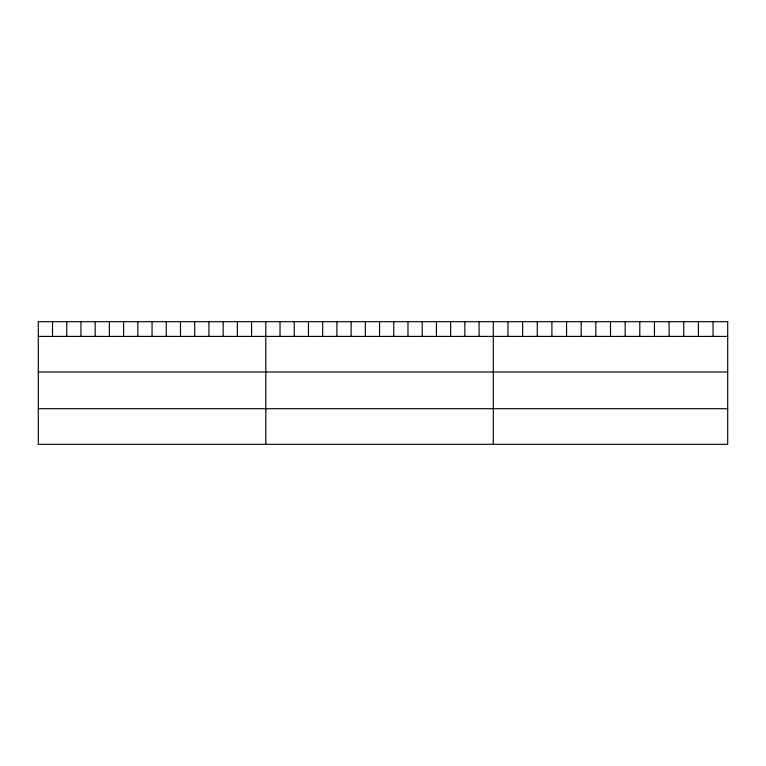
<?xml version="1.0" encoding="UTF-8"?>
<svg xmlns="http://www.w3.org/2000/svg" width="766" height="766" viewBox="0 0 766 766"><rect width="100%" height="100%" fill="white"/><g stroke="black" fill="none" stroke-linecap="round" stroke-linejoin="round"><path stroke-width="1.15" d="M38.3 336.408L727.7 336.408M38.3 372.017L727.7 372.017M38.3 408.699L727.7 408.699M713.05 321.691L713.05 336.408M698.4 321.691L698.4 336.408M683.751 321.691L683.751 336.408M669.101 321.691L669.101 336.408M654.451 321.691L654.451 336.408M639.802 321.691L639.802 336.408M625.152 321.691L625.152 336.408M610.502 321.691L610.502 336.408M595.852 321.691L595.852 336.408M581.202 321.691L581.202 336.408M566.553 321.691L566.553 336.408M551.903 321.691L551.903 336.408M537.253 321.691L537.253 336.408M522.603 321.691L522.603 336.408M507.954 321.691L507.954 336.408M493.304 321.691L493.304 444.309M479.085 321.691L479.085 336.408M464.866 321.691L464.866 336.408M450.647 321.691L450.647 336.408M436.429 321.691L436.429 336.408M422.21 321.691L422.21 336.408M407.991 321.691L407.991 336.408M393.772 321.691L393.772 336.408M379.553 321.691L379.553 336.408M365.334 321.691L365.334 336.408M351.115 321.691L351.115 336.408M336.896 321.691L336.896 336.408M322.678 321.691L322.678 336.408M308.459 321.691L308.459 336.408M294.24 321.691L294.24 336.408M280.021 321.691L280.021 336.408M265.802 321.691L265.802 444.309M251.583 321.691L251.583 336.408M237.364 321.691L237.364 336.408M223.145 321.691L223.145 336.408M208.927 321.691L208.927 336.408M194.708 321.691L194.708 336.408M180.489 321.691L180.489 336.408M166.27 321.691L166.27 336.408M152.051 321.691L152.051 336.408M137.832 321.691L137.832 336.408M123.613 321.691L123.613 336.408M109.394 321.691L109.394 336.408M95.176 321.691L95.176 336.408M80.957 321.691L80.957 336.408M66.738 321.691L66.738 336.408M52.519 321.691L52.519 336.408M727.7 321.691L38.3 321.691L38.3 444.309L727.7 444.309L727.7 321.691"/></g></svg>
